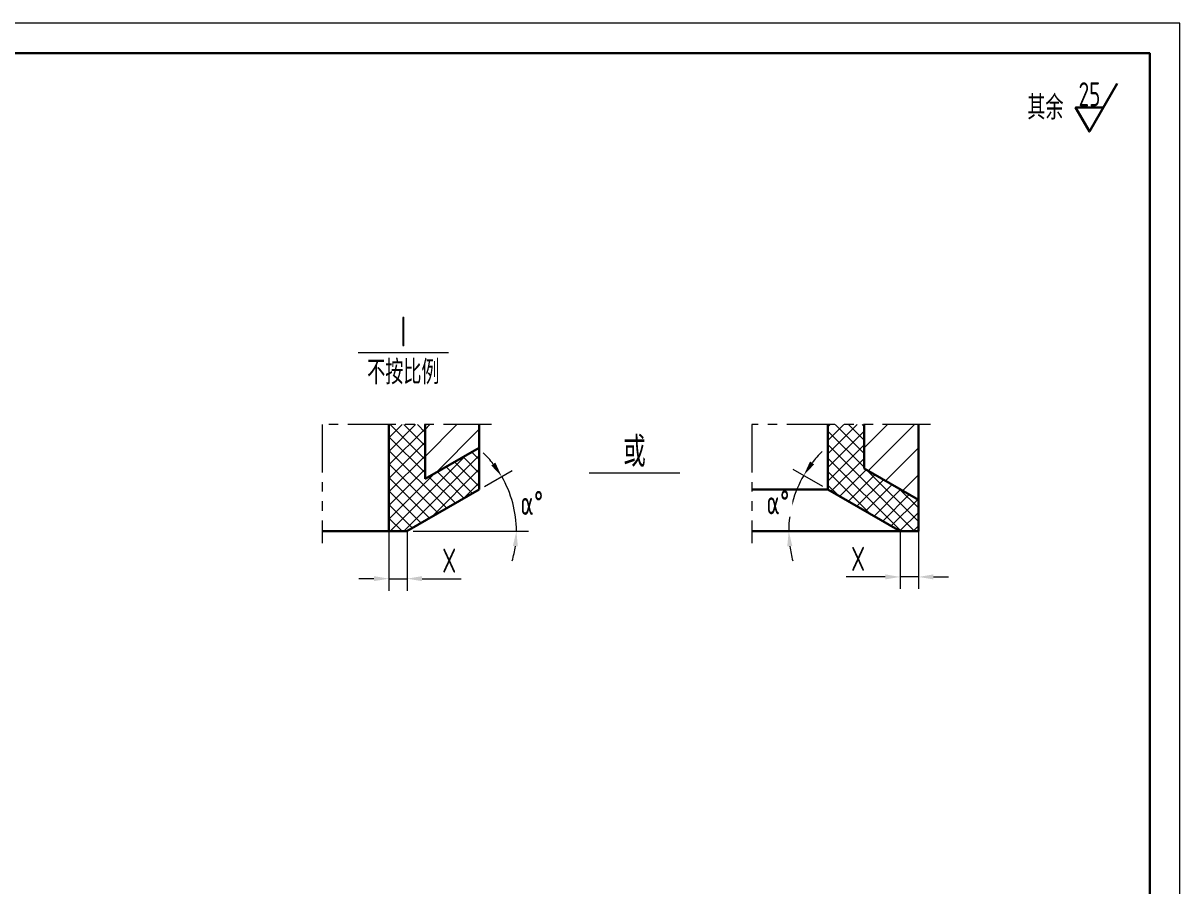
# Model space of a CAD drawing. Header units: millimetres. Extents: x 2286 to 2706, y 1359 to 1656.
# Drawn here: x 2513.6 to 2705.6, y 1513 to 1656.2 of the extents above; entities that cross this region are included whole.
import ezdxf
from ezdxf.enums import TextEntityAlignment as Align

# ---------------------------------------------------------------- set-up
doc = ezdxf.new("R2010")
doc.units = ezdxf.units.MM
doc.linetypes.add('PHANTOM2', pattern=[31.75, 15.875, -3.175, 3.175, -3.175, 3.175, -3.175])
for name, color, linetype, lineweight in [('1粗实线', 7, 'Continuous', 30), ('2细实线', 3, 'Continuous', 18), ('5双点划线', 2, 'PHANTOM2', 20), ('6剖面线', 6, 'Continuous', 20), ('7文本', 2, 'Continuous', 18), ('8标注', 3, 'Continuous', 18), ('9图表', 4, 'Continuous', 18)]:
    doc.layers.add(name, color=color, linetype=linetype, lineweight=lineweight)
doc.styles.add('lanpec', font='bpec_e.shx', dxfattribs={"width": 0.75, "bigfont": 'hztxt.shx'})
doc.styles.add('lanpec-dim', font='bpec_e.shx', dxfattribs={"width": 0.75})
doc.dimstyles.new('lanpec', dxfattribs={"dimtxt": 4, "dimasz": 2.5, "dimexe": 2, "dimexo": 0, "dimgap": 1, "dimtad": 1, "dimrnd": 0.01, "dimdsep": 46, "dimtxsty": 'lanpec', "dimcen": 0, "dimclrd": 256, "dimclre": 256, "dimclrt": 256, "dimadec": 1, "dimazin": 2, "dimtfac": 1, "dimtmove": 0, "dimatfit": 3, "dimfxl": 1, "dimtfill": 1, "dimlwd": -1, "dimlwe": -1, "dimarcsym": 1})
doc.dimstyles.new('lanpec$2', dxfattribs={"dimtxt": 4, "dimasz": 2.5, "dimexe": 2, "dimexo": 1, "dimtad": 1, "dimtih": 1, "dimtoh": 1, "dimdsep": 46, "dimtxsty": 'lanpec-dim', "dimcen": 2.5, "dimclrd": 256, "dimclre": 256, "dimclrt": 256, "dimadec": 0, "dimazin": 0, "dimtfac": 1, "dimtmove": 0, "dimatfit": 3, "dimfxl": 1, "dimtfill": 1, "dimlwd": -1, "dimlwe": -1, "dimarcsym": 0})

# ---------------------------------------------------------------- blocks, each defined once
blk = doc.blocks.new('A3-零部件图-LANPEC-AUTOPRINT')
at = {"layer": '1粗实线'}
blk.add_lwpolyline([(-395, 5), (-5, 5), (-5, 292), (-395, 292)], close=True, dxfattribs=at)
at = {"layer": '9图表'}
blk.add_lwpolyline([(-420, 0), (0, 0), (0, 297), (-420, 297)], close=True, dxfattribs=at)
blk = doc.blocks.new('粗糙度')
at = {"layer": '1粗实线'}
blk.add_lwpolyline([(4.62, 8), (0, 0), (-2.31, 4), (2.31, 4)], dxfattribs=at)
at = {"layer": '7文本', "style": 'lanpec', "width": 0.7}
blk.add_attdef('Ra', text='', height=4, dxfattribs=at).set_placement((0, 4.2), align=Align.CENTER)
blk = doc.blocks.new('*U3')
at = {"layer": '2细实线'}
blk.add_line((-7.5, 0), (7.5, 0), dxfattribs=at)
at = {"layer": '7文本', "style": 'lanpec', "width": 0.75}
for tag, height, p in [('节点图名称', 5, (0, 3.5)), ('比例', 4, (0, -3.25))]:
    blk.add_attdef(tag, text='', height=height, dxfattribs=at).set_placement(p, align=Align.MIDDLE_CENTER)
blk = doc.blocks.new('*D8')
at = {"layer": '8标注', "transparency": 16777216}
for p, q in [((2590.18, 1579.3), (2594.77, 1581.95)), ((2578.32, 1571.88), (2597.47, 1571.88))]:
    blk.add_line(p, q, dxfattribs=at)
for start, end in [(37.8994, 45.7989), (360, 30), (344.2011, 352.1006)]:
    blk.add_arc((2577.32, 1571.88), 18.15, start, end, dxfattribs=at)
for points in [[(2591.98, 1583.26), (2591.29, 1582.79), (2593.03, 1580.95)], [(2594.88, 1569.41), (2595.71, 1569.35), (2595.47, 1571.88)]]:
    blk.add_solid(points, dxfattribs=at)
at = {"layer": 'Defpoints', "color": 0, "transparency": 16777216}
for p in [(2589.32, 1578.8), (2594.37, 1578.08), (2563.24, 1571.88), (2577.32, 1571.88), (2577.32, 1571.88)]:
    blk.add_point(p, dxfattribs=at)
at = {"layer": '8标注', "transparency": 16777216, "insert": (2598.01, 1576.57), "char_height": 4, "attachment_point": 5, "style": 'lanpec-dim', "bg_fill": 3, "box_fill_scale": 1.1, "bg_fill_color": 256, "bg_fill_true_color": 13158600, "bg_fill_transparency": 0}
blk.add_mtext('{\\Fbpec_e,hztxt|c134;\\C6;α\\C256;%%D}', dxfattribs=at)
blk = doc.blocks.new('*D9')
at = {"layer": '8标注', "transparency": 16777216}
blk.add_line((2646.3, 1579.31), (2641.41, 1582.13), dxfattribs=at)
for start, end in [(134.5071, 142.2535), (150, 180), (187.7465, 195.4929)]:
    blk.add_arc((2659.17, 1571.88), 18.51, start, end, dxfattribs=at)
for points in [[(2644.88, 1582.97), (2644.19, 1583.44), (2643.14, 1581.13)], [(2640.41, 1569.36), (2641.25, 1569.41), (2640.66, 1571.88)]]:
    blk.add_solid(points, dxfattribs=at)
at = {"layer": 'Defpoints', "color": 0, "transparency": 16777216}
for p in [(2647.17, 1578.81), (2634.55, 1571.88), (2650.17, 1571.88), (2659.17, 1571.88)]:
    blk.add_point(p, dxfattribs=at)
at = {"layer": '8标注', "transparency": 16777216, "insert": (2638.85, 1576.67), "char_height": 4, "attachment_point": 5, "style": 'lanpec-dim', "bg_fill": 3, "box_fill_scale": 1.1, "bg_fill_color": 256, "bg_fill_true_color": 13158600, "bg_fill_transparency": 0}
blk.add_mtext('{\\Fbpec_e,hztxt|c134;\\C6;α\\C256;%%D}', dxfattribs=at)
at = {"layer": 'Defpoints', "color": 0, "transparency": 16777216}
blk.add_point((2641.78, 1578.21), dxfattribs=at)
blk = doc.blocks.new('*D10')
at = {"layer": '8标注', "transparency": 16777216}
for p, q in [((2574.32, 1571.88), (2574.32, 1562)), ((2577.32, 1571.88), (2577.32, 1562)), ((2571.82, 1564), (2569.32, 1564)), ((2574.32, 1564), (2577.32, 1564)), ((2579.82, 1564), (2586.32, 1564))]:
    blk.add_line(p, q, dxfattribs=at)
for points in [[(2571.82, 1564.42), (2571.82, 1563.59), (2574.32, 1564)], [(2579.82, 1564.42), (2579.82, 1563.59), (2577.32, 1564)]]:
    blk.add_solid(points, dxfattribs=at)
at = {"layer": 'Defpoints', "color": 0, "transparency": 16777216}
for p in [(2574.32, 1571.88), (2577.32, 1571.88), (2577.32, 1564)]:
    blk.add_point(p, dxfattribs=at)
at = {"layer": '8标注', "transparency": 16777216, "insert": (2584.32, 1567), "char_height": 4, "attachment_point": 5, "style": 'lanpec', "bg_fill": 3, "box_fill_scale": 1.1, "bg_fill_color": 256, "bg_fill_true_color": 13158600, "bg_fill_transparency": 0}
blk.add_mtext('X', dxfattribs=at)
blk = doc.blocks.new('*D11')
at = {"layer": '8标注', "transparency": 16777216}
for p, q in [((2659.17, 1571.88), (2659.17, 1562.29)), ((2662.17, 1571.88), (2662.17, 1562.29)), ((2656.67, 1564.29), (2650.17, 1564.29)), ((2662.17, 1564.29), (2659.17, 1564.29)), ((2664.67, 1564.29), (2667.17, 1564.29))]:
    blk.add_line(p, q, dxfattribs=at)
for points in [[(2656.67, 1564.71), (2656.67, 1563.88), (2659.17, 1564.29)], [(2664.67, 1564.71), (2664.67, 1563.88), (2662.17, 1564.29)]]:
    blk.add_solid(points, dxfattribs=at)
at = {"layer": 'Defpoints', "color": 0, "transparency": 16777216}
for p in [(2659.17, 1571.88), (2662.17, 1571.88), (2659.17, 1564.29)]:
    blk.add_point(p, dxfattribs=at)
at = {"layer": '8标注', "transparency": 16777216, "insert": (2652.17, 1567.29), "char_height": 4, "attachment_point": 5, "style": 'lanpec', "bg_fill": 3, "box_fill_scale": 1.1, "bg_fill_color": 256, "bg_fill_true_color": 13158600, "bg_fill_transparency": 0}
blk.add_mtext('X', dxfattribs=at)

msp = doc.modelspace()

# ---------------------------------------------------------------- hatches: boundary and pattern name
at = {"layer": '6剖面线'}
h = msp.add_hatch(dxfattribs=at)
h.set_pattern_fill('ANSI37', color=256, scale=0.5, style=0)
h.set_pattern_definition([(45, (1614.6343, 1536.9343), (-1.122532, 1.122532), []), (135, (1614.6343, 1536.9343), (-1.122532, -1.122532), [])])
h.paths.add_polyline_path([(2574.318, 1571.876), (2577.318, 1571.876), (2589.318, 1578.804), (2589.318, 1585.732), (2580.318, 1580.536), (2580.318, 1589.548), (2574.318, 1589.548)])
h = msp.add_hatch(dxfattribs=at)
h.set_pattern_fill('ANSI31,_O', color=256)
h.set_pattern_definition([(45, (2582.5187, 1586.4673), (-2.2451, 2.2451), [])])
h.paths.add_polyline_path([(2580.318, 1580.536), (2589.318, 1585.732), (2589.318, 1589.548), (2580.318, 1589.548)])
h = msp.add_hatch(dxfattribs=at)
h.set_pattern_fill('ANSI37', color=256, scale=0.5, style=0)
h.set_pattern_definition([(45, (1685.9356, 1568.629), (-1.122532, 1.122532), []), (135, (1685.9356, 1568.629), (-1.122532, -1.122532), [])])
h.paths.add_polyline_path([(2647.166, 1578.807), (2659.166, 1571.879), (2662.166, 1571.879), (2662.166, 1577.075), (2653.166, 1582.271), (2653.166, 1589.551), (2647.166, 1589.551)])
h = msp.add_hatch(dxfattribs=at)
h.set_pattern_fill('ANSI31,_O', color=256)
h.set_pattern_definition([(45, (2658.6788, 1586.705), (-2.2451, 2.2451), [])])
h.paths.add_polyline_path([(2662.166, 1589.551), (2653.166, 1589.551), (2653.166, 1582.271), (2662.166, 1577.075)])

# ---------------------------------------------------------------- linework, layer by layer
at = {"layer": '1粗实线', "ltscale": 0.5}
for p, q in [((2574.318, 1589.548), (2574.318, 1571.876)), ((2589.318, 1589.548), (2589.318, 1578.804)), ((2647.166, 1589.551), (2647.166, 1578.807)), ((2662.166, 1589.551), (2662.166, 1571.879)), ((2580.318, 1580.536), (2589.318, 1585.732)), ((2662.166, 1577.075), (2653.166, 1582.271)), ((2577.318, 1571.876), (2589.318, 1578.804)), ((2659.166, 1571.879), (2647.166, 1578.807)), ((2563.244, 1571.876), (2577.318, 1571.876)), ((2634.545, 1571.879), (2662.166, 1571.879))]:
    msp.add_line(p, q, dxfattribs=at)
at = {"layer": '5双点划线', "ltscale": 0.5}
for points in [[(2591.318, 1589.548), (2563.244, 1589.548), (2563.244, 1569.876)], [(2664.166, 1589.551), (2634.545, 1589.551), (2634.545, 1569.879)]]:
    msp.add_lwpolyline(points, dxfattribs=at)

# ---------------------------------------------------------------- block references
msp.add_blockref('A3-零部件图-LANPEC-AUTOPRINT', (2705.557, 1359.154))
msp.add_blockref('A3-零部件图-LANPEC-AUTOPRINT', (2705.557, 1359.154))
for p, values in [((2576.714, 1601.503), {'节点图名称': 'I', '比例': '不按比例'}), ((2615.066, 1581.558), {'节点图名称': '或'})]:
    msp.add_blockref('*U3', p).add_auto_attribs(values)
at = {"layer": '8标注'}
ref = msp.add_blockref('粗糙度', (2690.557, 1638.154), dxfattribs=at)
ref.add_attrib('Ra', '25', dxfattribs={"layer": '7文本', "height": 4, "style": 'lanpec', "width": 0.75}).set_placement((2690.557, 1642.354), align=Align.CENTER)

# ---------------------------------------------------------------- texts
at = {"layer": '7文本', "style": 'lanpec', "width": 0.75}
msp.add_text('其余', height=4, dxfattribs=at).set_placement((2686.247, 1642.154), align=Align.MIDDLE_RIGHT)

# ---------------------------------------------------------------- next in the draw order: dimensions: what is measured, and where the dimension line sits
at = {"layer": '8标注'}
for base, line1, line2, picture, middle in [((2594.371, 1578.082), ((2563.244, 1571.876), (2577.318, 1571.876)), ((2577.318, 1571.876), (2589.318, 1578.804)), '*D8', (2598.007, 1576.572)), ((2641.777, 1578.208), ((2634.545, 1571.879), (2650.166, 1571.879)), ((2659.166, 1571.879), (2647.166, 1578.807)), '*D9', (2638.852, 1576.668))]:
    dim = msp.add_angular_dim_2l(base=base, line1=line1, line2=line2, text='{\\Fbpec_e,hztxt|c134;\\C6;α\\C256;%%D}', dimstyle='lanpec$2', override={"dimtmove": 2}, dxfattribs=at)
    dim.commit()
    dim.dimension.update_dxf_attribs({"geometry": picture, "text_midpoint": middle, "dimtype": 162})

# ---------------------------------------------------------------- next in the draw order: linework, layer by layer
at = {"layer": '1粗实线', "ltscale": 0.5}
for p, q in [((2580.318, 1589.548), (2580.318, 1580.536)), ((2653.166, 1589.551), (2653.166, 1582.271)), ((2647.166, 1578.807), (2634.545, 1578.807))]:
    msp.add_line(p, q, dxfattribs=at)

# ---------------------------------------------------------------- next in the draw order: dimensions: what is measured, and where the dimension line sits
at = {"layer": '8标注'}
for base, p1, p2, picture, middle in [((2577.318, 1564.003), (2574.318, 1571.876), (2577.318, 1571.876), '*D10', (2584.318, 1567.003)), ((2659.166, 1564.292), (2662.166, 1571.879), (2659.166, 1571.879), '*D11', (2652.166, 1567.292))]:
    dim = msp.add_linear_dim(base=base, p1=p1, p2=p2, text='X', dimstyle='lanpec', dxfattribs=at)
    dim.commit()
    dim.dimension.update_dxf_attribs({"geometry": picture, "text_midpoint": middle})

doc.saveas('drawing.dxf')
